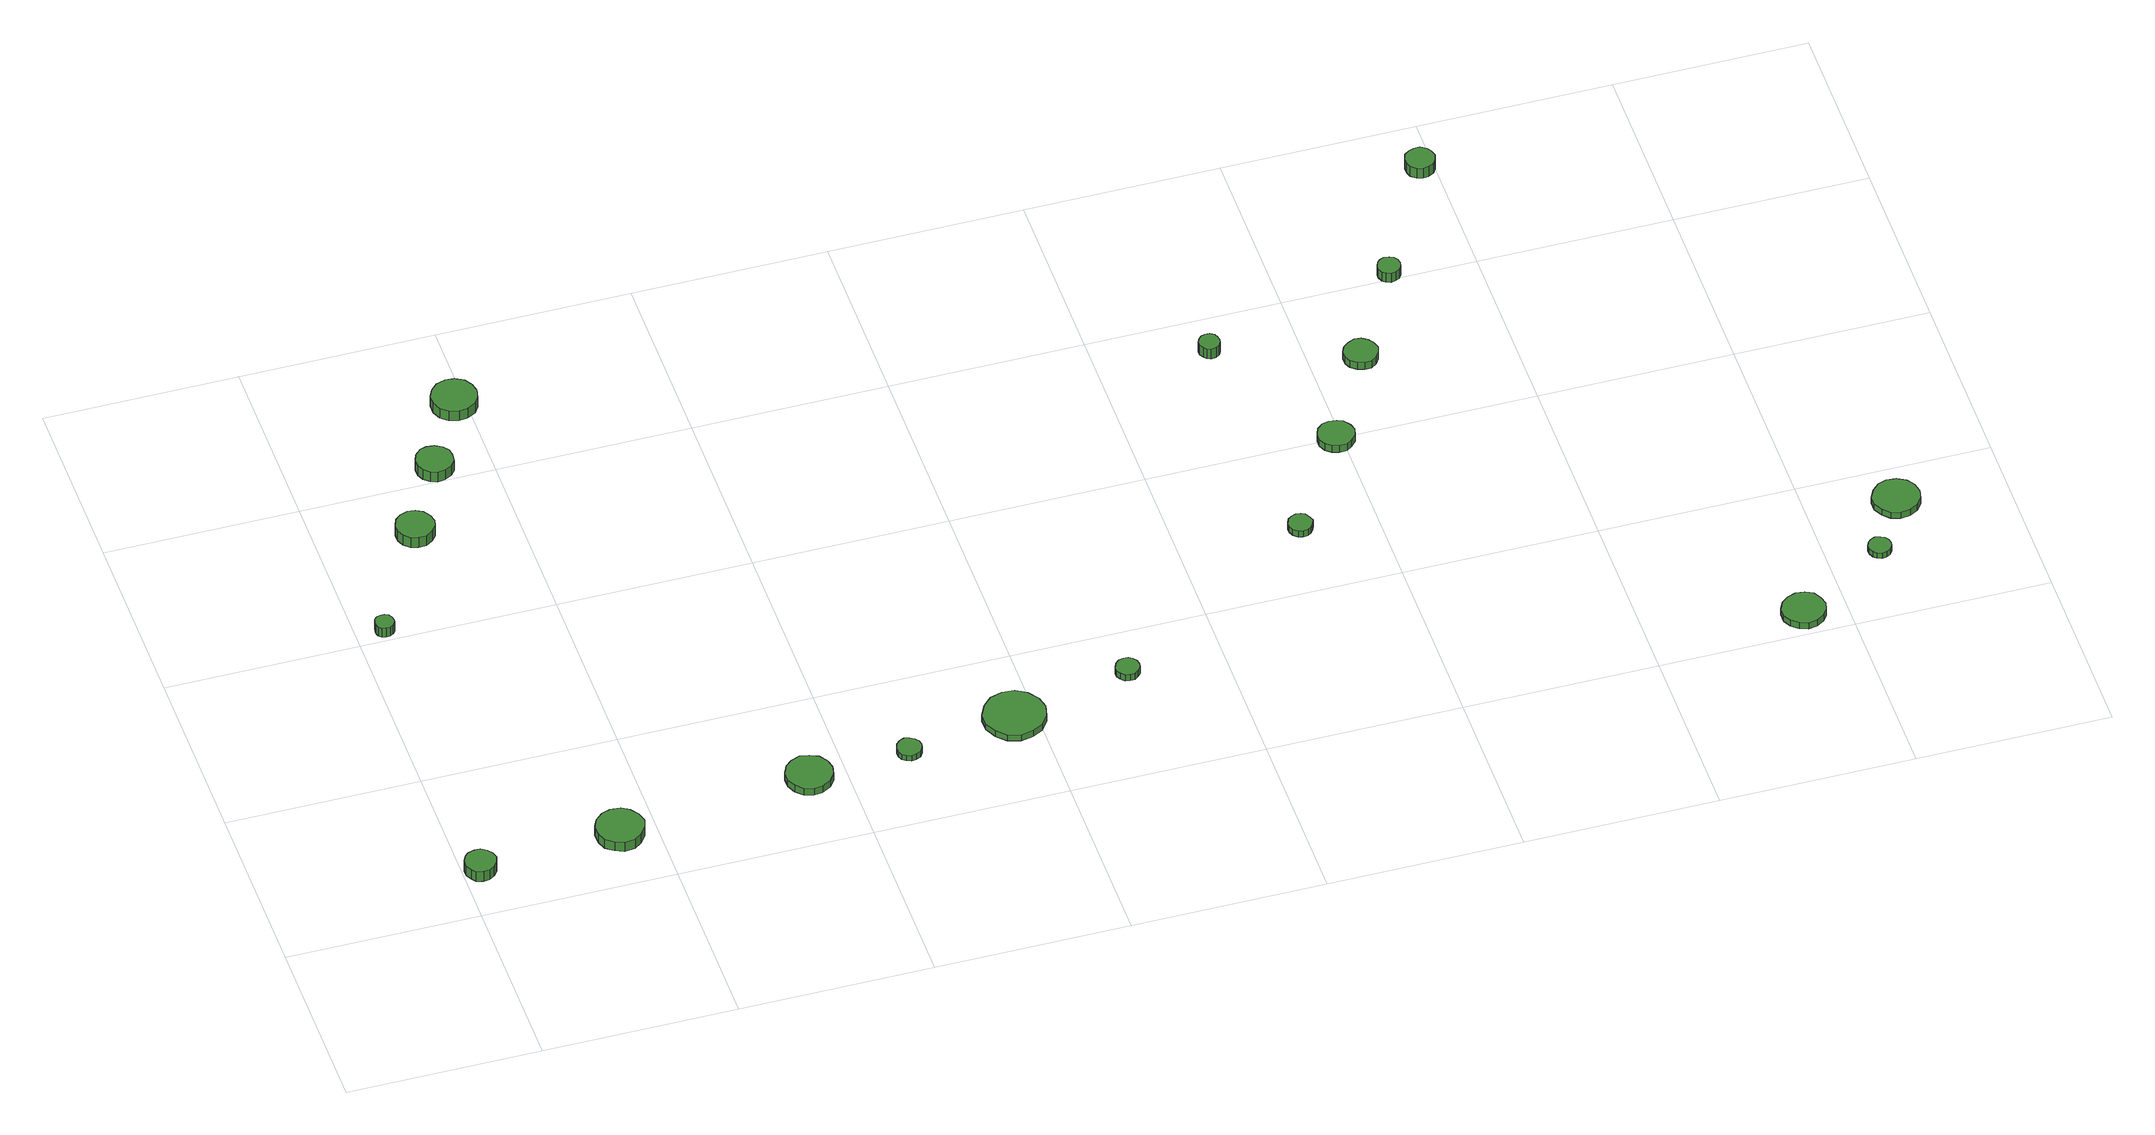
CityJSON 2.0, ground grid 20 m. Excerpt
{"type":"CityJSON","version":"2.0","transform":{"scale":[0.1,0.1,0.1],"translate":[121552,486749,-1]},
"CityObjects":{
"tree1":{"type":"SolitaryVegetationObject","attributes":{"function":"something"},"geometry":[{"type":"MultiSurface","lod":"1","boundaries":[[[0,1,2,3,4,5,6,7,8,9,10,11,12,13,14]],[[15,16,17,18,19,20,21,22,23,24,25,26,27,28,29]],[[0,29,28,1]],[[1,28,27,2]],[[2,27,26,3]],[[3,26,25,4]],[[4,25,24,5]],[[5,24,23,6]],[[6,23,22,7]],[[7,22,21,8]],[[8,21,20,9]],[[9,20,19,10]],[[10,19,18,11]],[[11,18,17,12]],[[12,17,16,13]],[[13,16,15,14]],[[14,15,29,0]]]}]},
"tree2":{"type":"SolitaryVegetationObject","attributes":{"function":"something"},"geometry":[{"type":"MultiSurface","lod":"1","boundaries":[[[30,31,32,33,34,35,36,37,38,39,40,41,42,43,44]],[[45,46,47,48,49,50,51,52,53,54,55,56,57,58,59]],[[30,59,58,31]],[[31,58,57,32]],[[32,57,56,33]],[[33,56,55,34]],[[34,55,54,35]],[[35,54,53,36]],[[36,53,52,37]],[[37,52,51,38]],[[38,51,50,39]],[[39,50,49,40]],[[40,49,48,41]],[[41,48,47,42]],[[42,47,46,43]],[[43,46,45,44]],[[44,45,59,30]]]}]},
"tree3":{"type":"SolitaryVegetationObject","attributes":{"function":"something"},"geometry":[{"type":"MultiSurface","lod":"1","boundaries":[[[60,61,62,63,64,65,66,67,68,69,70,71,72,73,74]],[[75,76,77,78,79,80,81,82,83,84,85,86,87,88,89]],[[60,89,88,61]],[[61,88,87,62]],[[62,87,86,63]],[[63,86,85,64]],[[64,85,84,65]],[[65,84,83,66]],[[66,83,82,67]],[[67,82,81,68]],[[68,81,80,69]],[[69,80,79,70]],[[70,79,78,71]],[[71,78,77,72]],[[72,77,76,73]],[[73,76,75,74]],[[74,75,89,60]]]}]},
"tree4":{"type":"SolitaryVegetationObject","attributes":{"function":"something"},"geometry":[{"type":"MultiSurface","lod":"1","boundaries":[[[90,91,92,93,94,95,96,97,98,99,100,101,102,103,104]],[[105,106,107,108,109,110,111,112,113,114,115,116,117,118,119]],[[90,119,118,91]],[[91,118,117,92]],[[92,117,116,93]],[[93,116,115,94]],[[94,115,114,95]],[[95,114,113,96]],[[96,113,112,97]],[[97,112,111,98]],[[98,111,110,99]],[[99,110,109,100]],[[100,109,108,101]],[[101,108,107,102]],[[102,107,106,103]],[[103,106,105,104]],[[104,105,119,90]]]}]},
"tree5":{"type":"SolitaryVegetationObject","attributes":{"function":"something"},"geometry":[{"type":"MultiSurface","lod":"1","boundaries":[[[120,121,122,123,124,125,126,127,128,129,130,131,132,133,134]],[[135,136,137,138,139,140,141,142,143,144,145,146,147,148,149]],[[120,149,148,121]],[[121,148,147,122]],[[122,147,146,123]],[[123,146,145,124]],[[124,145,144,125]],[[125,144,143,126]],[[126,143,142,127]],[[127,142,141,128]],[[128,141,140,129]],[[129,140,139,130]],[[130,139,138,131]],[[131,138,137,132]],[[132,137,136,133]],[[133,136,135,134]],[[134,135,149,120]]]}]},
"tree6":{"type":"SolitaryVegetationObject","attributes":{"function":"something"},"geometry":[{"type":"MultiSurface","lod":"1","boundaries":[[[150,151,152,153,154,155,156,157,158,159,160,161,162,163,164]],[[165,166,167,168,169,170,171,172,173,174,175,176,177,178,179]],[[150,179,178,151]],[[151,178,177,152]],[[152,177,176,153]],[[153,176,175,154]],[[154,175,174,155]],[[155,174,173,156]],[[156,173,172,157]],[[157,172,171,158]],[[158,171,170,159]],[[159,170,169,160]],[[160,169,168,161]],[[161,168,167,162]],[[162,167,166,163]],[[163,166,165,164]],[[164,165,179,150]]]}]},
"tree7":{"type":"SolitaryVegetationObject","attributes":{"function":"something"},"geometry":[{"type":"MultiSurface","lod":"1","boundaries":[[[180,181,182,183,184,185,186,187,188,189,190,191,192,193,194]],[[195,196,197,198,199,200,201,202,203,204,205,206,207,208,209]],[[180,209,208,181]],[[181,208,207,182]],[[182,207,206,183]],[[183,206,205,184]],[[184,205,204,185]],[[185,204,203,186]],[[186,203,202,187]],[[187,202,201,188]],[[188,201,200,189]],[[189,200,199,190]],[[190,199,198,191]],[[191,198,197,192]],[[192,197,196,193]],[[193,196,195,194]],[[194,195,209,180]]]}]},
"tree8":{"type":"SolitaryVegetationObject","attributes":{"function":"something"},"geometry":[{"type":"MultiSurface","lod":"1","boundaries":[[[210,211,212,213,214,215,216,217,218,219,220,221,222,223,224]],[[225,226,227,228,229,230,231,232,233,234,235,236,237,238,239]],[[210,239,238,211]],[[211,238,237,212]],[[212,237,236,213]],[[213,236,235,214]],[[214,235,234,215]],[[215,234,233,216]],[[216,233,232,217]],[[217,232,231,218]],[[218,231,230,219]],[[219,230,229,220]],[[220,229,228,221]],[[221,228,227,222]],[[222,227,226,223]],[[223,226,225,224]],[[224,225,239,210]]]}]},
"tree9":{"type":"SolitaryVegetationObject","attributes":{"function":"something"},"geometry":[{"type":"MultiSurface","lod":"1","boundaries":[[[240,241,242,243,244,245,246,247,248,249,250,251,252,253,254]],[[255,256,257,258,259,260,261,262,263,264,265,266,267,268,269]],[[240,269,268,241]],[[241,268,267,242]],[[242,267,266,243]],[[243,266,265,244]],[[244,265,264,245]],[[245,264,263,246]],[[246,263,262,247]],[[247,262,261,248]],[[248,261,260,249]],[[249,260,259,250]],[[250,259,258,251]],[[251,258,257,252]],[[252,257,256,253]],[[253,256,255,254]],[[254,255,269,240]]]}]},
"tree10":{"type":"SolitaryVegetationObject","attributes":{"function":"something"},"geometry":[{"type":"MultiSurface","lod":"1","boundaries":[[[270,271,272,273,274,275,276,277,278,279,280,281,282,283,284]],[[285,286,287,288,289,290,291,292,293,294,295,296,297,298,299]],[[270,299,298,271]],[[271,298,297,272]],[[272,297,296,273]],[[273,296,295,274]],[[274,295,294,275]],[[275,294,293,276]],[[276,293,292,277]],[[277,292,291,278]],[[278,291,290,279]],[[279,290,289,280]],[[280,289,288,281]],[[281,288,287,282]],[[282,287,286,283]],[[283,286,285,284]],[[284,285,299,270]]]}]},
"tree11":{"type":"SolitaryVegetationObject","attributes":{"function":"something"},"geometry":[{"type":"MultiSurface","lod":"1","boundaries":[[[300,301,302,303,304,305,306,307,308,309,310,311,312,313,314]],[[315,316,317,318,319,320,321,322,323,324,325,326,327,328,329]],[[300,329,328,301]],[[301,328,327,302]],[[302,327,326,303]],[[303,326,325,304]],[[304,325,324,305]],[[305,324,323,306]],[[306,323,322,307]],[[307,322,321,308]],[[308,321,320,309]],[[309,320,319,310]],[[310,319,318,311]],[[311,318,317,312]],[[312,317,316,313]],[[313,316,315,314]],[[314,315,329,300]]]}]},
"tree12":{"type":"SolitaryVegetationObject","attributes":{"function":"something"},"geometry":[{"type":"MultiSurface","lod":"1","boundaries":[[[330,331,332,333,334,335,336,337,338,339,340,341,342,343,344]],[[345,346,347,348,349,350,351,352,353,354,355,356,357,358,359]],[[330,359,358,331]],[[331,358,357,332]],[[332,357,356,333]],[[333,356,355,334]],[[334,355,354,335]],[[335,354,353,336]],[[336,353,352,337]],[[337,352,351,338]],[[338,351,350,339]],[[339,350,349,340]],[[340,349,348,341]],[[341,348,347,342]],[[342,347,346,343]],[[343,346,345,344]],[[344,345,359,330]]]}]},
"tree13":{"type":"SolitaryVegetationObject","attributes":{"function":"something"},"geometry":[{"type":"MultiSurface","lod":"1","boundaries":[[[360,361,362,363,364,365,366,367,368,369,370,371,372,373,374]],[[375,376,377,378,379,380,381,382,383,384,385,386,387,388,389]],[[360,389,388,361]],[[361,388,387,362]],[[362,387,386,363]],[[363,386,385,364]],[[364,385,384,365]],[[365,384,383,366]],[[366,383,382,367]],[[367,382,381,368]],[[368,381,380,369]],[[369,380,379,370]],[[370,379,378,371]],[[371,378,377,372]],[[372,377,376,373]],[[373,376,375,374]],[[374,375,389,360]]]}]},
"tree14":{"type":"SolitaryVegetationObject","attributes":{"function":"something"},"geometry":[{"type":"MultiSurface","lod":"1","boundaries":[[[390,391,392,393,394,395,396,397,398,399,400,401,402,403,404]],[[405,406,407,408,409,410,411,412,413,414,415,416,417,418,419]],[[390,419,418,391]],[[391,418,417,392]],[[392,417,416,393]],[[393,416,415,394]],[[394,415,414,395]],[[395,414,413,396]],[[396,413,412,397]],[[397,412,411,398]],[[398,411,410,399]],[[399,410,409,400]],[[400,409,408,401]],[[401,408,407,402]],[[402,407,406,403]],[[403,406,405,404]],[[404,405,419,390]]]}]},
"tree15":{"type":"SolitaryVegetationObject","attributes":{"function":"something"},"geometry":[{"type":"MultiSurface","lod":"1","boundaries":[[[420,421,422,423,424,425,426,427,428,429,430,431,432,433,434]],[[435,436,437,438,439,440,441,442,443,444,445,446,447,448,449]],[[420,449,448,421]],[[421,448,447,422]],[[422,447,446,423]],[[423,446,445,424]],[[424,445,444,425]],[[425,444,443,426]],[[426,443,442,427]],[[427,442,441,428]],[[428,441,440,429]],[[429,440,439,430]],[[430,439,438,431]],[[431,438,437,432]],[[432,437,436,433]],[[433,436,435,434]],[[434,435,449,420]]]}]},
"tree16":{"type":"SolitaryVegetationObject","attributes":{"function":"something"},"geometry":[{"type":"MultiSurface","lod":"1","boundaries":[[[450,451,452,453,454,455,456,457,458,459,460,461,462,463,464]],[[465,466,467,468,469,470,471,472,473,474,475,476,477,478,479]],[[450,479,478,451]],[[451,478,477,452]],[[452,477,476,453]],[[453,476,475,454]],[[454,475,474,455]],[[455,474,473,456]],[[456,473,472,457]],[[457,472,471,458]],[[458,471,470,459]],[[459,470,469,460]],[[460,469,468,461]],[[461,468,467,462]],[[462,467,466,463]],[[463,466,465,464]],[[464,465,479,450]]]}]},
"tree17":{"type":"SolitaryVegetationObject","attributes":{"function":"something"},"geometry":[{"type":"MultiSurface","lod":"1","boundaries":[[[480,481,482,483,484,485,486,487,488,489,490,491,492,493,494]],[[495,496,497,498,499,500,501,502,503,504,505,506,507,508,509]],[[480,509,508,481]],[[481,508,507,482]],[[482,507,506,483]],[[483,506,505,484]],[[484,505,504,485]],[[485,504,503,486]],[[486,503,502,487]],[[487,502,501,488]],[[488,501,500,489]],[[489,500,499,490]],[[490,499,498,491]],[[491,498,497,492]],[[492,497,496,493]],[[493,496,495,494]],[[494,495,509,480]]]}]},
"tree18":{"type":"SolitaryVegetationObject","attributes":{"function":"something"},"geometry":[{"type":"MultiSurface","lod":"1","boundaries":[[[510,511,512,513,514,515,516,517,518,519,520,521,522,523,524]],[[525,526,527,528,529,530,531,532,533,534,535,536,537,538,539]],[[510,539,538,511]],[[511,538,537,512]],[[512,537,536,513]],[[513,536,535,514]],[[514,535,534,515]],[[515,534,533,516]],[[516,533,532,517]],[[517,532,531,518]],[[518,531,530,519]],[[519,530,529,520]],[[520,529,528,521]],[[521,528,527,522]],[[522,527,526,523]],[[523,526,525,524]],[[524,525,539,510]]]}]},
"tree19":{"type":"SolitaryVegetationObject","attributes":{"function":"something"},"geometry":[{"type":"MultiSurface","lod":"1","boundaries":[[[540,541,542,543,544,545,546,547,548,549,550,551,552,553,554]],[[555,556,557,558,559,560,561,562,563,564,565,566,567,568,569]],[[540,569,568,541]],[[541,568,567,542]],[[542,567,566,543]],[[543,566,565,544]],[[544,565,564,545]],[[545,564,563,546]],[[546,563,562,547]],[[547,562,561,548]],[[548,561,560,549]],[[549,560,559,550]],[[550,559,558,551]],[[551,558,557,552]],[[552,557,556,553]],[[553,556,555,554]],[[554,555,569,540]]]}]}
},
"vertices":[
[33,57,25],[31,64,25],[27,69,25],[21,73,25],[15,73,25],[8,71,25],[4,67,25],[1,61,25],[1,54,25],[4,48,25],[8,43,25],[15,41,25],[21,42,25],[27,45,25],[31,51,25],[31,51,12],[27,45,12],[21,42,12],[15,41,12],[8,43,12],[4,48,12],[1,54,12],[1,61,12],[4,67,12],[8,71,12],[15,73,12],[21,73,12],[27,69,12],[31,64,12],[33,57,12],
[39,414,19],[38,418,19],[36,422,19],[32,424,19],[28,424,19],[24,423,19],[21,420,19],[20,416,19],[20,412,19],[21,409,19],[24,406,19],[28,405,19],[32,405,19],[36,407,19],[38,410,19],[38,410,7],[36,407,7],[32,405,7],[28,405,7],[24,406,7],[21,409,7],[20,412,7],[20,416,7],[21,420,7],[24,423,7],[28,424,7],[32,424,7],[36,422,7],[38,418,7],[39,414,7],
[188,71,19],[185,81,19],[179,89,19],[171,94,19],[160,95,19],[151,92,19],[143,85,19],[139,76,19],[139,66,19],[143,56,19],[151,50,19],[160,46,19],[171,47,19],[179,53,19],[185,61,19],[185,61,7],[179,53,7],[171,47,7],[160,46,7],[151,50,7],[143,56,7],[139,66,7],[139,76,7],[143,85,7],[151,92,7],[160,95,7],[171,94,7],[179,89,7],[185,81,7],[188,71,7],
[118,536,20],[116,544,20],[111,551,20],[104,555,20],[96,556,20],[88,553,20],[82,548,20],[79,540,20],[79,532,20],[82,525,20],[88,519,20],[96,517,20],[104,517,20],[111,522,20],[116,528,20],[116,528,7],[111,522,7],[104,517,7],[96,517,7],[88,519,7],[82,525,7],[79,532,7],[79,540,7],[82,548,7],[88,553,7],[96,556,7],[104,555,7],[111,551,7],[116,544,7],[118,536,7],
[161,616,23],[160,624,23],[155,630,23],[148,634,23],[140,635,23],[133,633,23],[127,627,23],[124,620,23],[124,612,23],[127,605,23],[133,600,23],[140,597,23],[148,598,23],[155,602,23],[160,608,23],[160,608,10],[155,602,10],[148,598,10],[140,597,10],[133,600,10],[127,605,10],[124,612,10],[124,620,10],[127,627,10],[133,633,10],[140,635,10],[148,634,10],[155,630,10],[160,624,10],[161,616,10],
[386,92,16],[384,101,16],[378,110,16],[369,114,16],[360,116,16],[350,112,16],[343,106,16],[339,97,16],[339,87,16],[343,78,16],[350,71,16],[360,68,16],[369,69,16],[378,74,16],[384,82,16],[384,82,7],[378,74,7],[369,69,7],[360,68,7],[350,71,7],[343,78,7],[339,87,7],[339,97,7],[343,106,7],[350,112,7],[360,116,7],[369,114,7],[378,110,7],[384,101,7],[386,92,7],
[210,695,25],[208,704,25],[203,712,25],[194,717,25],[185,718,25],[175,715,25],[168,708,25],[164,700,25],[164,690,25],[168,681,25],[175,675,25],[185,672,25],[194,673,25],[203,678,25],[208,685,25],[208,685,12],[203,678,12],[194,673,12],[185,672,12],[175,675,12],[168,681,12],[164,690,12],[164,700,12],[168,708,12],[175,715,12],[185,718,12],[194,717,12],[203,712,12],[208,704,12],[210,695,12],
[479,99,14],[478,104,14],[475,108,14],[470,111,14],[465,112,14],[460,110,14],[456,106,14],[454,101,14],[454,96,14],[456,91,14],[460,88,14],[465,86,14],[470,87,14],[475,89,14],[478,94,14],[478,94,7],[475,89,7],[470,87,7],[465,86,7],[460,88,7],[456,91,7],[454,96,7],[454,101,7],[456,106,7],[460,110,7],[465,112,7],[470,111,7],[475,108,7],[478,104,7],[479,99,7],
[610,114,15],[607,126,15],[599,137,15],[588,144,15],[575,145,15],[562,141,15],[553,132,15],[547,120,15],[547,107,15],[553,95,15],[562,86,15],[575,82,15],[588,84,15],[599,90,15],[607,101,15],[607,101,7],[599,90,7],[588,84,7],[575,82,7],[562,86,7],[553,95,7],[547,107,7],[547,120,7],[553,132,7],[562,141,7],[575,145,7],[588,144,7],[599,137,7],[607,126,7],[610,114,7],
[715,144,15],[714,149,15],[711,153,15],[707,156,15],[702,156,15],[697,155,15],[693,151,15],[691,146,15],[691,141,15],[693,137,15],[697,133,15],[702,132,15],[707,132,15],[711,135,15],[714,139,15],[714,139,7],[711,135,7],[707,132,7],[702,132,7],[697,133,7],[693,137,7],[691,141,7],[691,146,7],[693,151,7],[697,155,7],[702,156,7],[707,156,7],[711,153,7],[714,149,7],[715,144,7],
[937,289,15],[935,294,15],[932,299,15],[928,301,15],[923,302,15],[918,300,15],[914,297,15],[912,292,15],[912,287,15],[914,282,15],[918,278,15],[923,277,15],[928,277,15],[932,280,15],[935,284,15],[935,284,7],[932,280,7],[928,277,7],[923,277,7],[918,278,7],[914,282,7],[912,287,7],[912,292,7],[914,297,7],[918,300,7],[923,302,7],[928,301,7],[932,299,7],[935,294,7],[937,289,7],
[924,555,20],[923,560,20],[921,563,20],[917,566,20],[912,566,20],[908,565,20],[905,562,20],[903,558,20],[903,553,20],[905,549,20],[908,546,20],[912,544,20],[917,545,20],[921,547,20],[923,551,20],[923,551,7],[921,547,7],[917,545,7],[912,544,7],[908,546,7],[905,549,7],[903,553,7],[903,558,7],[905,562,7],[908,565,7],[912,566,7],[917,566,7],[921,563,7],[923,560,7],[924,555,7],
[1013,399,16],[1011,406,16],[1006,413,16],[1000,416,16],[992,417,16],[985,415,16],[979,410,16],[976,403,16],[976,395,16],[979,388,16],[985,383,16],[992,381,16],[1000,381,16],[1006,385,16],[1011,391,16],[1011,391,7],[1006,385,7],[1000,381,7],[992,381,7],[985,383,7],[979,388,7],[976,395,7],[976,403,7],[979,410,7],[985,415,7],[992,417,7],[1000,416,7],[1006,413,7],[1011,406,7],[1013,399,7],
[1069,502,17],[1067,509,17],[1063,515,17],[1057,519,17],[1050,520,17],[1043,517,17],[1037,512,17],[1034,506,17],[1034,498,17],[1037,492,17],[1043,487,17],[1050,485,17],[1057,485,17],[1063,489,17],[1067,495,17],[1067,495,8],[1063,489,8],[1057,485,8],[1050,485,8],[1043,487,8],[1037,492,8],[1034,498,8],[1034,506,8],[1037,512,8],[1043,517,8],[1050,520,8],[1057,519,8],[1063,515,8],[1067,509,8],[1069,502,8],
[1123,604,23],[1122,609,23],[1119,613,23],[1115,615,23],[1110,616,23],[1105,614,23],[1102,611,23],[1100,606,23],[1100,602,23],[1102,597,23],[1105,594,23],[1110,592,23],[1115,593,23],[1119,595,23],[1122,599,23],[1122,599,11],[1119,595,11],[1115,593,11],[1110,592,11],[1105,594,11],[1102,597,11],[1100,602,11],[1100,606,11],[1102,611,11],[1105,614,11],[1110,616,11],[1115,615,11],[1119,613,11],[1122,609,11],[1123,604,11],
[1378,27,17],[1376,36,17],[1371,44,17],[1363,48,17],[1354,49,17],[1345,46,17],[1338,40,17],[1334,32,17],[1334,22,17],[1338,14,17],[1345,8,17],[1354,5,17],[1363,6,17],[1371,11,17],[1376,18,17],[1376,18,9],[1371,11,9],[1363,6,9],[1354,5,9],[1345,8,9],[1338,14,9],[1334,22,9],[1334,32,9],[1338,40,9],[1345,46,9],[1354,49,9],[1363,48,9],[1371,44,9],[1376,36,9],[1378,27,9],
[1200,738,25],[1198,744,25],[1195,749,25],[1189,753,25],[1183,753,25],[1177,751,25],[1172,747,25],[1170,741,25],[1170,735,25],[1172,729,25],[1177,725,25],[1183,723,25],[1189,724,25],[1195,727,25],[1198,732,25],[1198,732,12],[1195,727,12],[1189,724,12],[1183,723,12],[1177,725,12],[1172,729,12],[1170,735,12],[1170,741,12],[1172,747,12],[1177,751,12],[1183,753,12],[1189,753,12],[1195,749,12],[1198,744,12],[1200,738,12],
[1465,92,15],[1464,97,15],[1461,101,15],[1457,103,15],[1452,104,15],[1447,102,15],[1444,99,15],[1442,95,15],[1442,90,15],[1444,85,15],[1447,82,15],[1452,80,15],[1457,81,15],[1461,83,15],[1464,87,15],[1464,87,8],[1461,83,8],[1457,81,8],[1452,80,8],[1447,82,8],[1444,85,8],[1442,90,8],[1442,95,8],[1444,99,8],[1447,102,8],[1452,104,8],[1457,103,8],[1461,101,8],[1464,97,8],[1465,92,8],
[1513,153,16],[1511,163,16],[1505,171,16],[1496,176,16],[1486,177,16],[1477,174,16],[1470,167,16],[1465,158,16],[1465,148,16],[1470,139,16],[1477,132,16],[1486,129,16],[1496,130,16],[1505,135,16],[1511,143,16],[1511,143,8],[1505,135,8],[1496,130,8],[1486,129,8],[1477,132,8],[1470,139,8],[1465,148,8],[1465,158,8],[1470,167,8],[1477,174,8],[1486,177,8],[1496,176,8],[1505,171,8],[1511,163,8],[1513,153,8]
]}
